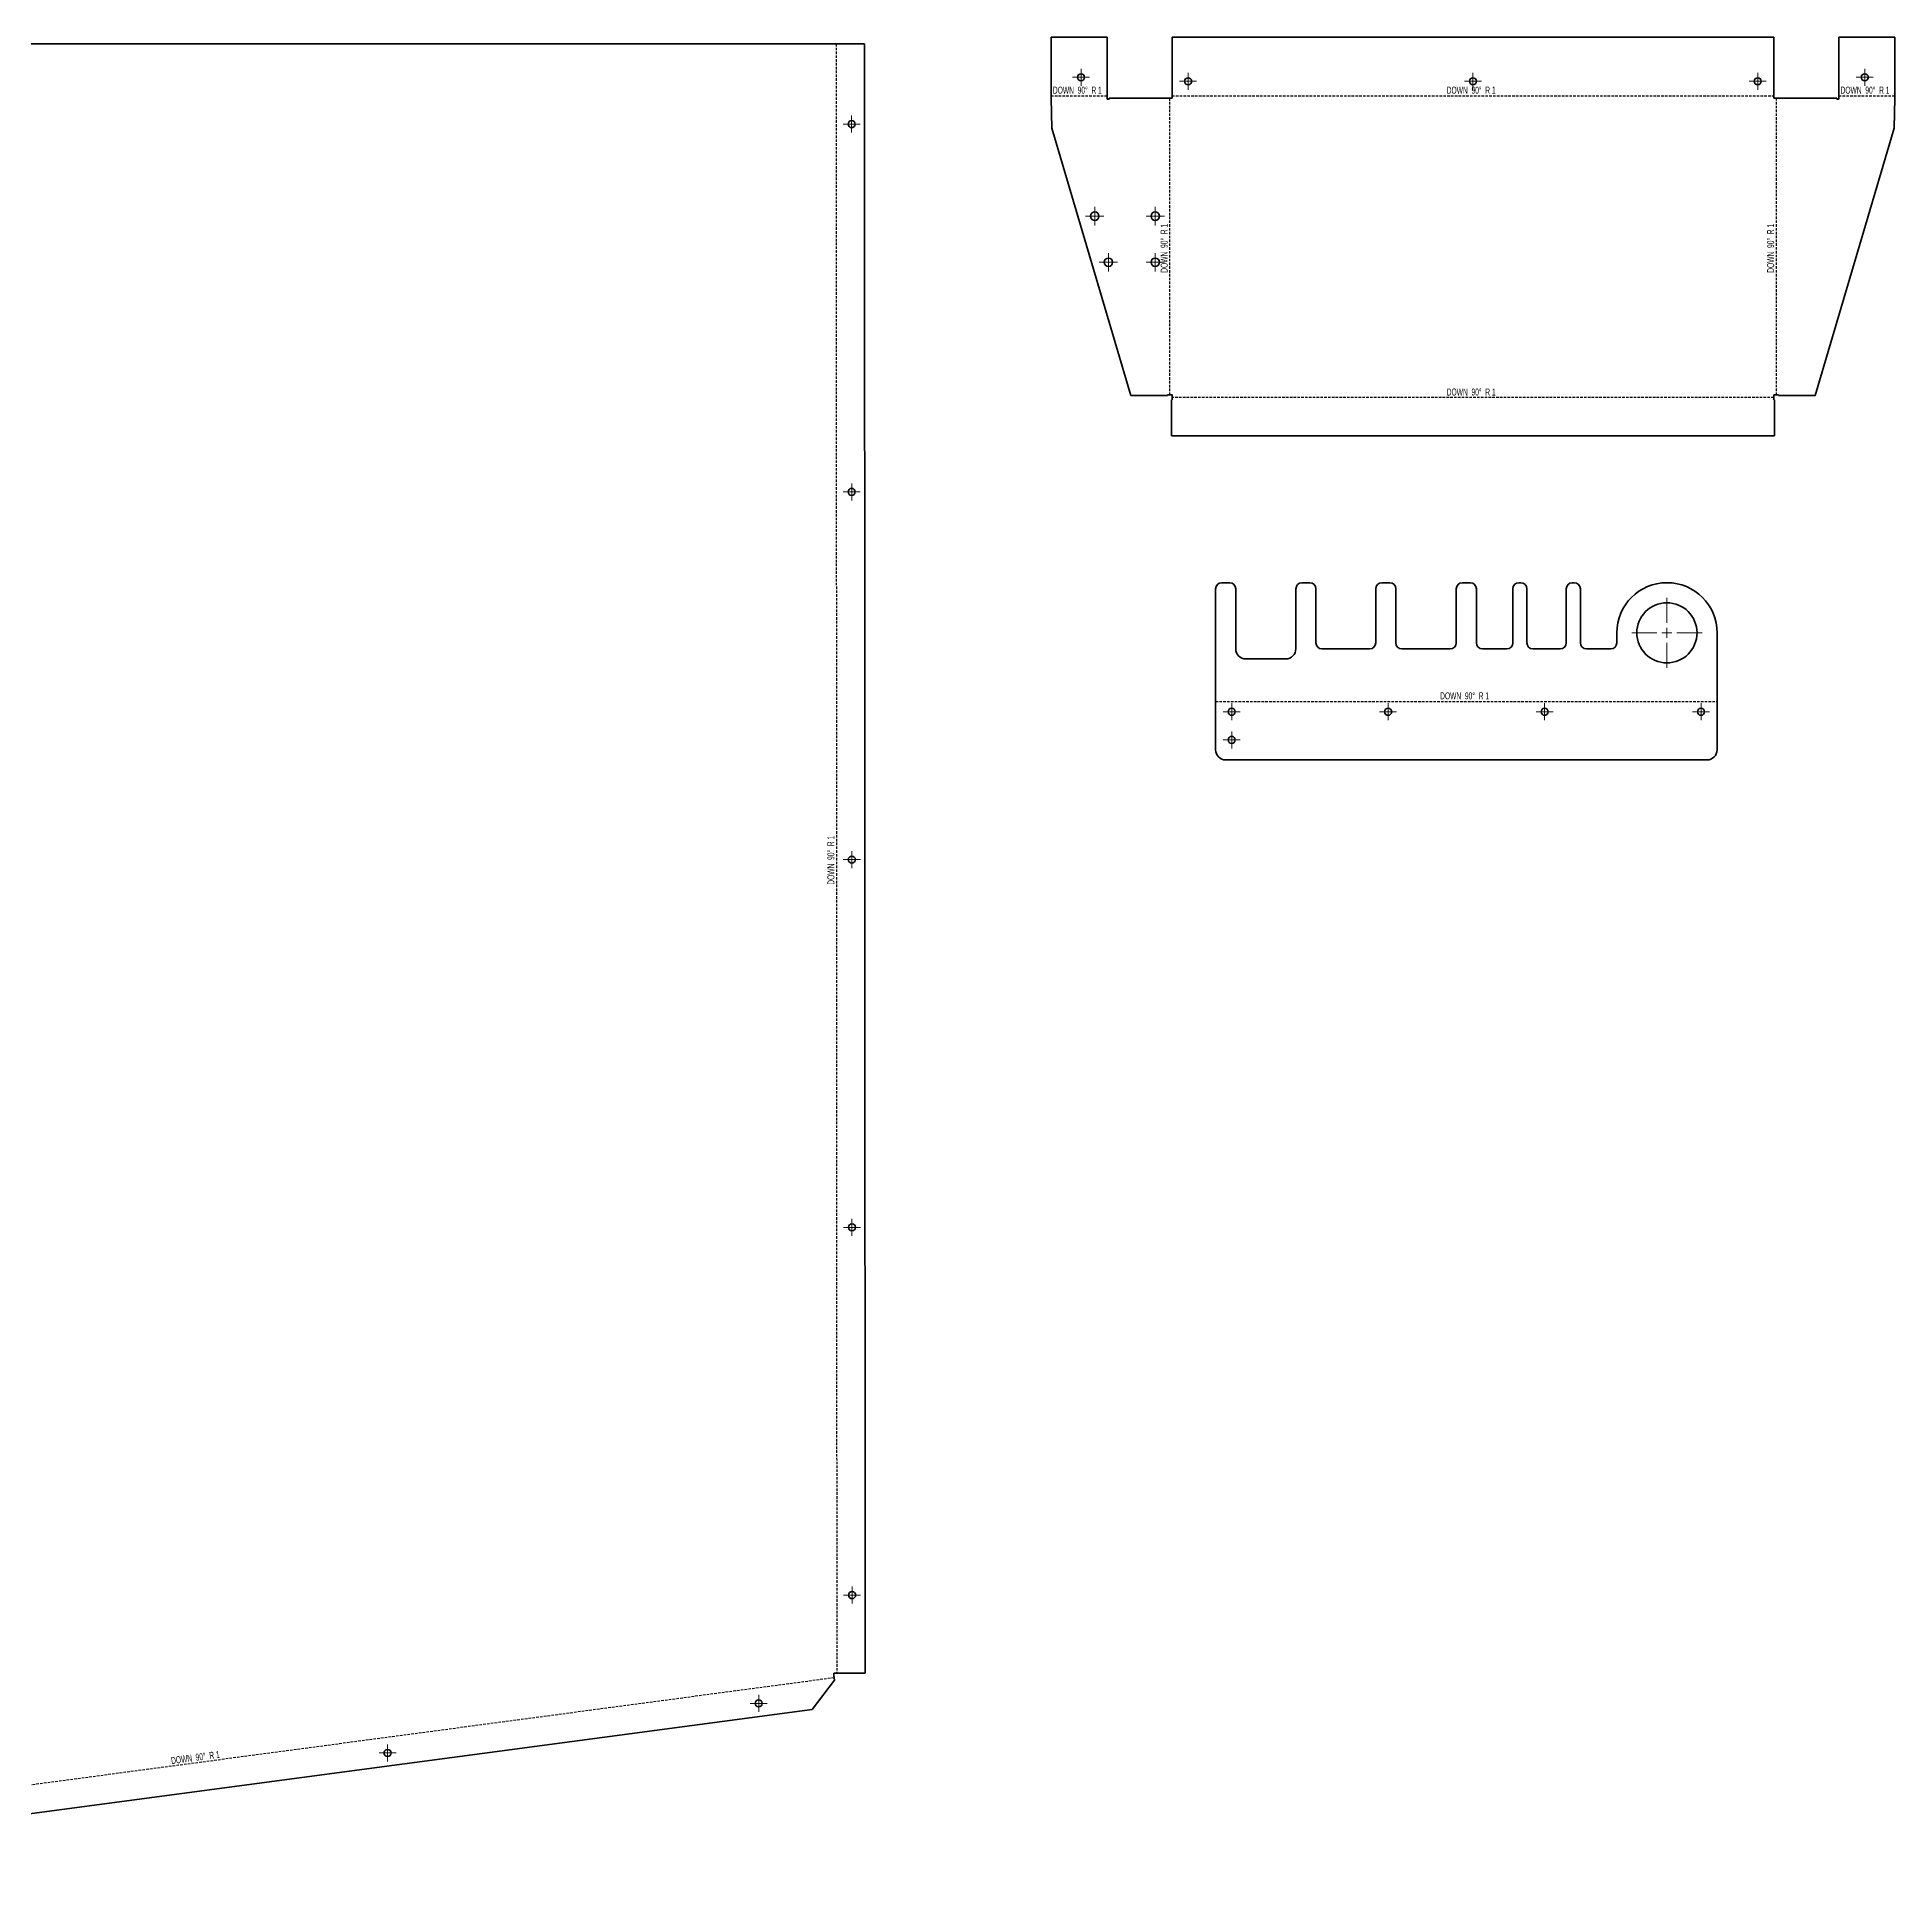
# Model space of a CAD drawing. Header units: millimetres. Extents: x -3359 to 1214, y -1370 to 795.
# Drawn here: x -611 to 315, y -186 to 731 of the extents above; entities that cross this region are included whole.
import ezdxf

# ---------------------------------------------------------------- set-up
doc = ezdxf.new("R2010")
doc.units = ezdxf.units.MM
doc.linetypes.add('HIDDEN', pattern=[1.905, 1.27, -0.635])
doc.styles.add('SLDTEXTSTYLE0', font='TXT', dxfattribs={"width": 0.5675})

# ---------------------------------------------------------------- blocks, each defined once
blk = doc.blocks.new('SW_CENTERMARKSYMBOL_14')
at = {"color": 0, "linetype": 'Continuous', "lineweight": 18}
for p, q in [((-2.5, 0), (-4.25, 0)), ((0, 0), (-2.5, 0)), ((0, 2.5), (0, 4.25)), ((0, 0), (0, 2.5)), ((0, 0), (0, -2.5)), ((0, 0), (2.5, 0)), ((2.5, 0), (4.25, 0)), ((0, -2.5), (0, -4.25))]:
    blk.add_line(p, q, dxfattribs=at)
blk = doc.blocks.new('SW_CENTERMARKSYMBOL_15')
at = {"color": 0, "linetype": 'Continuous', "lineweight": 18}
for p, q in [((-2.5, 0), (-4.25, 0)), ((0, 0), (-2.5, 0)), ((0, 2.5), (0, 4.25)), ((0, 0), (0, 2.5)), ((0, 0), (0, -2.5)), ((0, 0), (2.5, 0)), ((2.5, 0), (4.25, 0)), ((0, -2.5), (0, -4.25))]:
    blk.add_line(p, q, dxfattribs=at)
blk = doc.blocks.new('SW_CENTERMARKSYMBOL_16')
at = {"color": 0, "linetype": 'Continuous', "lineweight": 18}
for p, q in [((-2.5, 0), (-4.25, 0)), ((0, 0), (-2.5, 0)), ((0, 2.5), (0, 4.25)), ((0, 0), (0, 2.5)), ((0, 0), (0, -2.5)), ((0, 0), (2.5, 0)), ((2.5, 0), (4.25, 0)), ((0, -2.5), (0, -4.25))]:
    blk.add_line(p, q, dxfattribs=at)
blk = doc.blocks.new('SW_CENTERMARKSYMBOL_17')
at = {"color": 0, "linetype": 'Continuous', "lineweight": 18}
for p, q in [((-2.5, 0), (-4.25, 0)), ((0, 0), (-2.5, 0)), ((0, 2.5), (0, 4.25)), ((0, 0), (0, 2.5)), ((0, 0), (0, -2.5)), ((0, 0), (2.5, 0)), ((2.5, 0), (4.25, 0)), ((0, -2.5), (0, -4.25))]:
    blk.add_line(p, q, dxfattribs=at)
blk = doc.blocks.new('SW_CENTERMARKSYMBOL_18')
at = {"color": 0, "linetype": 'Continuous', "lineweight": 18}
for p, q in [((-2.5, 0), (-4.25, 0)), ((0, 0), (-2.5, 0)), ((0, 2.5), (0, 4.25)), ((0, 0), (0, 2.5)), ((0, 0), (0, -2.5)), ((0, 0), (2.5, 0)), ((2.5, 0), (4.25, 0)), ((0, -2.5), (0, -4.25))]:
    blk.add_line(p, q, dxfattribs=at)
blk = doc.blocks.new('SW_CENTERMARKSYMBOL_20')
at = {"color": 0, "linetype": 'Continuous', "lineweight": 18}
for p, q in [((-2.5, 0), (-4.25, 0)), ((0, 0), (-2.5, 0)), ((0, 2.5), (0, 4.25)), ((0, 0), (0, 2.5)), ((0, 0), (0, -2.5)), ((0, 0), (2.5, 0)), ((2.5, 0), (4.25, 0)), ((0, -2.5), (0, -4.25))]:
    blk.add_line(p, q, dxfattribs=at)
blk = doc.blocks.new('SW_CENTERMARKSYMBOL_21')
at = {"color": 0, "linetype": 'Continuous', "lineweight": 18}
for p, q in [((-2.5, 0), (-4.25, 0)), ((0, 0), (-2.5, 0)), ((0, 2.5), (0, 4.25)), ((0, 0), (0, 2.5)), ((0, 0), (0, -2.5)), ((0, 0), (2.5, 0)), ((2.5, 0), (4.25, 0)), ((0, -2.5), (0, -4.25))]:
    blk.add_line(p, q, dxfattribs=at)
blk = doc.blocks.new('SW_CENTERMARKSYMBOL_28')
at = {"color": 0, "linetype": 'Continuous', "lineweight": 18}
for p, q in [((-2.5, 0), (-4.25, 0)), ((0, 0), (-2.5, 0)), ((0, 2.5), (0, 4.25)), ((0, 0), (0, 2.5)), ((0, 0), (0, -2.5)), ((0, 0), (2.5, 0)), ((2.5, 0), (4.25, 0)), ((0, -2.5), (0, -4.25))]:
    blk.add_line(p, q, dxfattribs=at)
blk = doc.blocks.new('SW_CENTERMARKSYMBOL_29')
at = {"color": 0, "linetype": 'Continuous', "lineweight": 18}
for p, q in [((-2.5, 0), (-4.25, 0)), ((0, 0), (-2.5, 0)), ((0, 2.5), (0, 4.25)), ((0, 0), (0, 2.5)), ((0, 0), (0, -2.5)), ((0, 0), (2.5, 0)), ((2.5, 0), (4.25, 0)), ((0, -2.5), (0, -4.25))]:
    blk.add_line(p, q, dxfattribs=at)
blk = doc.blocks.new('SW_CENTERMARKSYMBOL_30')
at = {"color": 0, "linetype": 'Continuous', "lineweight": 18}
for p, q in [((-2.5, 0), (-4.6, 0)), ((0, 0), (-2.5, 0)), ((0, 2.5), (0, 4.6)), ((0, 0), (0, 2.5)), ((0, 0), (0, -2.5)), ((0, 0), (2.5, 0)), ((2.5, 0), (4.6, 0)), ((0, -2.5), (0, -4.6))]:
    blk.add_line(p, q, dxfattribs=at)
blk = doc.blocks.new('SW_CENTERMARKSYMBOL_31')
at = {"color": 0, "linetype": 'Continuous', "lineweight": 18}
for p, q in [((-2.5, 0), (-4.6, 0)), ((0, 0), (-2.5, 0)), ((0, 2.5), (0, 4.6)), ((0, 0), (0, 2.5)), ((0, 0), (0, -2.5)), ((0, 0), (2.5, 0)), ((2.5, 0), (4.6, 0)), ((0, -2.5), (0, -4.6))]:
    blk.add_line(p, q, dxfattribs=at)
blk = doc.blocks.new('SW_CENTERMARKSYMBOL_32')
at = {"color": 0, "linetype": 'Continuous', "lineweight": 18}
for p, q in [((-2.5, 0), (-4.6, 0)), ((0, 0), (-2.5, 0)), ((0, 2.5), (0, 4.6)), ((0, 0), (0, 2.5)), ((0, 0), (0, -2.5)), ((0, 0), (2.5, 0)), ((2.5, 0), (4.6, 0)), ((0, -2.5), (0, -4.6))]:
    blk.add_line(p, q, dxfattribs=at)
blk = doc.blocks.new('SW_CENTERMARKSYMBOL_33')
at = {"color": 0, "linetype": 'Continuous', "lineweight": 18}
for p, q in [((-2.5, 0), (-4.6, 0)), ((0, 0), (-2.5, 0)), ((0, 2.5), (0, 4.6)), ((0, 0), (0, 2.5)), ((0, 0), (0, -2.5)), ((0, 0), (2.5, 0)), ((2.5, 0), (4.6, 0)), ((0, -2.5), (0, -4.6))]:
    blk.add_line(p, q, dxfattribs=at)
blk = doc.blocks.new('SW_CENTERMARKSYMBOL_34')
at = {"color": 0, "linetype": 'Continuous', "lineweight": 18}
for p, q in [((-2.5, 0), (-4.25, 0)), ((0, 0), (-2.5, 0)), ((0, 2.5), (0, 4.25)), ((0, 0), (0, 2.5)), ((0, 0), (0, -2.5)), ((0, 0), (2.5, 0)), ((2.5, 0), (4.25, 0)), ((0, -2.5), (0, -4.25))]:
    blk.add_line(p, q, dxfattribs=at)
blk = doc.blocks.new('SW_CENTERMARKSYMBOL_35')
at = {"color": 0, "linetype": 'Continuous', "lineweight": 18}
for p, q in [((-2.5, 0), (-4.25, 0)), ((0, 0), (-2.5, 0)), ((0, 2.5), (0, 4.25)), ((0, 0), (0, 2.5)), ((0, 0), (0, -2.5)), ((0, 0), (2.5, 0)), ((2.5, 0), (4.25, 0)), ((0, -2.5), (0, -4.25))]:
    blk.add_line(p, q, dxfattribs=at)
blk = doc.blocks.new('SW_CENTERMARKSYMBOL_36')
at = {"color": 0, "linetype": 'Continuous', "lineweight": 18}
for p, q in [((-2.5, 0), (-4.25, 0)), ((0, 0), (-2.5, 0)), ((0, 2.5), (0, 4.25)), ((0, 0), (0, 2.5)), ((0, 0), (0, -2.5)), ((0, 0), (2.5, 0)), ((2.5, 0), (4.25, 0)), ((0, -2.5), (0, -4.25))]:
    blk.add_line(p, q, dxfattribs=at)
blk = doc.blocks.new('SW_CENTERMARKSYMBOL_203')
at = {"color": 0, "linetype": 'Continuous', "lineweight": 18}
for p, q in [((0, 5), (0, 17.5)), ((-5, 0), (-17.5, 0)), ((0, 0), (-2.5, 0)), ((0, 0), (0, 2.5)), ((0, 0), (0, -2.5)), ((0, 0), (2.5, 0)), ((5, 0), (17.5, 0)), ((0, -5), (0, -17.5))]:
    blk.add_line(p, q, dxfattribs=at)
blk = doc.blocks.new('SW_CENTERMARKSYMBOL_204')
at = {"color": 0, "linetype": 'Continuous', "lineweight": 18}
for p, q in [((-2.5, 0), (-4.25, 0)), ((0, 0), (-2.5, 0)), ((0, 2.5), (0, 4.25)), ((0, 0), (0, 2.5)), ((0, 0), (0, -2.5)), ((0, 0), (2.5, 0)), ((2.5, 0), (4.25, 0)), ((0, -2.5), (0, -4.25))]:
    blk.add_line(p, q, dxfattribs=at)
blk = doc.blocks.new('SW_CENTERMARKSYMBOL_205')
at = {"color": 0, "linetype": 'Continuous', "lineweight": 18}
for p, q in [((-2.5, 0), (-4.25, 0)), ((0, 0), (-2.5, 0)), ((0, 2.5), (0, 4.25)), ((0, 0), (0, 2.5)), ((0, 0), (0, -2.5)), ((0, 0), (2.5, 0)), ((2.5, 0), (4.25, 0)), ((0, -2.5), (0, -4.25))]:
    blk.add_line(p, q, dxfattribs=at)
blk = doc.blocks.new('SW_CENTERMARKSYMBOL_206')
at = {"color": 0, "linetype": 'Continuous', "lineweight": 18}
for p, q in [((-2.5, 0), (-4.25, 0)), ((0, 0), (-2.5, 0)), ((0, 2.5), (0, 4.25)), ((0, 0), (0, 2.5)), ((0, 0), (0, -2.5)), ((0, 0), (2.5, 0)), ((2.5, 0), (4.25, 0)), ((0, -2.5), (0, -4.25))]:
    blk.add_line(p, q, dxfattribs=at)
blk = doc.blocks.new('SW_CENTERMARKSYMBOL_207')
at = {"color": 0, "linetype": 'Continuous', "lineweight": 18}
for p, q in [((-2.5, 0), (-4.25, 0)), ((0, 0), (-2.5, 0)), ((0, 2.5), (0, 4.25)), ((0, 0), (0, 2.5)), ((0, 0), (0, -2.5)), ((0, 0), (2.5, 0)), ((2.5, 0), (4.25, 0)), ((0, -2.5), (0, -4.25))]:
    blk.add_line(p, q, dxfattribs=at)
blk = doc.blocks.new('SW_CENTERMARKSYMBOL_208')
at = {"color": 0, "linetype": 'Continuous', "lineweight": 18}
for p, q in [((-2.5, 0), (-4.25, 0)), ((0, 0), (-2.5, 0)), ((0, 2.5), (0, 4.25)), ((0, 0), (0, 2.5)), ((0, 0), (0, -2.5)), ((0, 0), (2.5, 0)), ((2.5, 0), (4.25, 0)), ((0, -2.5), (0, -4.25))]:
    blk.add_line(p, q, dxfattribs=at)

msp = doc.modelspace()

# ---------------------------------------------------------------- linework, layer by layer
at = {"color": 7, "linetype": 'Continuous', "lineweight": 35}
for p, q in [((-214.25, 727.55), (-1581.63, 727.55)), ((-211.9, 727.55), (-214.25, 727.55)), ((-198.9, 727.55), (-211.9, 727.55)), ((-198.6, -84.56), (-198.9, 727.55)), ((-105.95, 730.9), (-105.95, 700.54)), ((-77.95, 730.9), (-105.95, 730.9)), ((-77.95, 700.04), (-77.95, 730.9)), ((-45.59, 730.9), (-45.59, 700.54)), ((254.41, 730.9), (-45.59, 730.9)), ((254.41, 700.54), (254.41, 730.9)), ((286.77, 730.9), (286.77, 700.04)), ((314.77, 730.9), (286.77, 730.9)), ((314.77, 700.54), (314.77, 730.9)), ((-105.95, 700.54), (-105.59, 685.55)), ((-76.95, 700.04), (-77.95, 700.04)), ((-76.95, 700.54), (-76.95, 700.04)), ((-45.59, 700.54), (-76.95, 700.54)), ((285.77, 700.54), (254.41, 700.54)), ((285.77, 700.04), (285.77, 700.54)), ((286.77, 700.04), (285.77, 700.04)), ((314.41, 685.55), (314.77, 700.54)), ((-105.59, 685.55), (-66.16, 552.25)), ((274.98, 552.25), (314.41, 685.55)), ((-66.16, 552.25), (-47.95, 552.25)), ((-47.95, 552.54), (-45.59, 552.54)), ((-47.95, 552.25), (-47.95, 552.54)), ((-45.88, 550.19), (-45.88, 532.19)), ((-45.59, 550.19), (-45.88, 550.19)), ((-45.59, 552.54), (-45.59, 550.19)), ((254.41, 552.54), (256.77, 552.54)), ((254.41, 550.19), (254.41, 552.54)), ((254.7, 550.19), (254.41, 550.19)), ((254.7, 532.19), (254.7, 550.19)), ((256.77, 552.54), (256.77, 552.25)), ((256.77, 552.25), (274.98, 552.25)), ((-45.88, 532.19), (254.7, 532.19)), ((-23.87, 455.98), (-23.87, 375.62)), ((-16.87, 458.98), (-20.87, 458.98)), ((-13.87, 425.98), (-13.87, 455.98)), ((16.13, 455.98), (16.13, 425.98)), ((23.13, 458.98), (19.13, 458.98)), ((26.13, 428.98), (26.13, 455.98)), ((55.96, 455.98), (55.96, 428.98)), ((62.96, 458.98), (58.96, 458.98)), ((65.96, 428.98), (65.96, 455.98)), ((96.13, 455.98), (96.13, 428.98)), ((103.13, 458.98), (99.13, 458.98)), ((106.13, 428.98), (106.13, 455.98)), ((124.3, 455.98), (124.3, 428.98)), ((128.3, 458.98), (127.3, 458.98)), ((131.3, 428.98), (131.3, 455.98)), ((150.96, 455.98), (150.96, 428.98)), ((154.96, 458.98), (153.96, 458.98)), ((157.96, 428.98), (157.96, 455.98)), ((176.13, 433.98), (176.13, 428.98)), ((226.13, 375.62), (226.13, 433.98)), ((11.13, 420.98), (-8.87, 420.98)), ((52.96, 425.98), (29.13, 425.98)), ((93.13, 425.98), (68.96, 425.98)), ((121.3, 425.98), (109.13, 425.98)), ((147.96, 425.98), (134.3, 425.98)), ((173.13, 425.98), (160.96, 425.98)), ((-18.87, 370.62), (221.13, 370.62)), ((-213.89, -88.06), (-225.06, -102.67)), ((-211.6, -84.56), (-214.21, -84.56)), ((-214.21, -85.73), (-214.21, -84.56)), ((-213.89, -88.06), (-214.21, -85.73)), ((-211.6, -84.56), (-198.6, -84.56)), ((-846.72, -185.62), (-225.06, -102.67))]:
    msp.add_line(p, q, dxfattribs=at)
at = {"color": 7, "linetype": 'HIDDEN'}
for p, q in [((-213.08, 727.55), (-212.77, -84.56)), ((-105.95, 701.72), (-77.95, 701.72)), ((-46.77, 552.54), (-46.77, 700.54)), ((-45.59, 701.72), (254.41, 701.72)), ((255.59, 700.54), (255.59, 552.54)), ((286.77, 701.72), (314.77, 701.72)), ((254.41, 551.36), (-45.59, 551.36)), ((-23.87, 399.8), (226.13, 399.8)), ((-214.05, -86.9), (-848.6, -171.56))]:
    msp.add_line(p, q, dxfattribs=at)
at = {"color": 7, "linetype": 'Continuous', "lineweight": 35}
for centre, radius in [((-90.95, 710.9), 1.75), ((-37.59, 708.9), 1.75), ((104.41, 708.9), 1.75), ((246.41, 708.9), 1.75), ((299.77, 710.9), 1.75), ((-205.38, 687.55), 1.75), ((-84.13, 641.66), 2.1), ((-53.95, 641.66), 2.1), ((-77.34, 618.7), 2.1), ((-53.95, 618.7), 2.1), ((-205.32, 504.24), 1.75), ((201.13, 433.98), 15), ((-15.87, 394.62), 1.75), ((62.13, 394.62), 1.75), ((140.13, 394.62), 1.75), ((218.13, 394.62), 1.75), ((-15.87, 380.62), 1.75), ((-205.25, 320.94), 1.75), ((-205.18, 137.63), 1.75), ((-205.11, -45.68), 1.75), ((-251.69, -99.67), 1.75), ((-436.72, -124.35), 1.75)]:
    msp.add_circle(centre, radius, dxfattribs=at)
for centre, radius, start, end in [((-20.87, 455.98), 3, 90, 180), ((-16.87, 455.98), 3, 0, 90), ((19.13, 455.98), 3, 90, 180), ((23.13, 455.98), 3, 0, 90), ((58.96, 455.98), 3, 90, 180), ((62.96, 455.98), 3, 0, 90), ((99.13, 455.98), 3, 90, 180), ((103.13, 455.98), 3, 0, 90), ((127.3, 455.98), 3, 90, 180), ((128.3, 455.98), 3, 0, 90), ((153.96, 455.98), 3, 90, 180), ((154.96, 455.98), 3, 0, 90), ((201.13, 433.98), 25, 0, 180), ((29.13, 428.98), 3, 180, 270), ((52.96, 428.98), 3, 270, 0), ((68.96, 428.98), 3, 180, 270), ((93.13, 428.98), 3, 270, 0), ((109.13, 428.98), 3, 180, 270), ((121.3, 428.98), 3, 270, 0), ((134.3, 428.98), 3, 180, 270), ((147.96, 428.98), 3, 270, 0), ((160.96, 428.98), 3, 180, 270), ((173.13, 428.98), 3, 270, 0), ((-8.87, 425.98), 5, 180, 270), ((11.13, 425.98), 5, 270, 0), ((-18.87, 375.62), 5, 180, 270), ((221.13, 375.62), 5, 270, 0)]:
    msp.add_arc(centre, radius, start, end, dxfattribs=at)

# ---------------------------------------------------------------- block references
at = {"color": 7, "linetype": 'Continuous', "lineweight": 18}
for name, p in [('SW_CENTERMARKSYMBOL_29', (-90.95, 710.9)), ('SW_CENTERMARKSYMBOL_28', (299.77, 710.9)), ('SW_CENTERMARKSYMBOL_36', (-37.59, 708.9)), ('SW_CENTERMARKSYMBOL_34', (104.41, 708.9)), ('SW_CENTERMARKSYMBOL_35', (246.41, 708.9)), ('SW_CENTERMARKSYMBOL_15', (-205.38, 687.55)), ('SW_CENTERMARKSYMBOL_31', (-84.13, 641.66)), ('SW_CENTERMARKSYMBOL_32', (-53.95, 641.66)), ('SW_CENTERMARKSYMBOL_33', (-77.34, 618.7)), ('SW_CENTERMARKSYMBOL_30', (-53.95, 618.7)), ('SW_CENTERMARKSYMBOL_14', (-205.32, 504.24)), ('SW_CENTERMARKSYMBOL_203', (201.13, 433.98)), ('SW_CENTERMARKSYMBOL_205', (-15.87, 394.62)), ('SW_CENTERMARKSYMBOL_206', (62.13, 394.62)), ('SW_CENTERMARKSYMBOL_208', (140.13, 394.62)), ('SW_CENTERMARKSYMBOL_207', (218.13, 394.62)), ('SW_CENTERMARKSYMBOL_204', (-15.87, 380.62)), ('SW_CENTERMARKSYMBOL_17', (-205.25, 320.94)), ('SW_CENTERMARKSYMBOL_18', (-205.18, 137.63)), ('SW_CENTERMARKSYMBOL_16', (-205.11, -45.68)), ('SW_CENTERMARKSYMBOL_20', (-251.69, -99.67)), ('SW_CENTERMARKSYMBOL_21', (-436.72, -124.35))]:
    msp.add_blockref(name, p, dxfattribs=at)

# ---------------------------------------------------------------- texts
at = {"color": 7, "linetype": 'Continuous', "lineweight": 0, "char_height": 3.5, "attachment_point": 2, "style": 'SLDTEXTSTYLE0'}
for insert in [(-92.82, 706.24), (103.53, 706.24), (299.89, 706.24), (103.53, 555.76), (100.25, 404.32)]:
    msp.add_mtext('DOWN  90°  R 1', dxfattribs=dict(at, insert=insert))
for insert, rotation in [((-51.29, 625.66), 90), ((251.07, 625.66), 90), ((-217.44, 320.62), 90), ((-532.79, -124.87), 7.6)]:
    msp.add_mtext('DOWN  90°  R 1', dxfattribs=dict(at, insert=insert, rotation=rotation))

doc.saveas('drawing.dxf')
